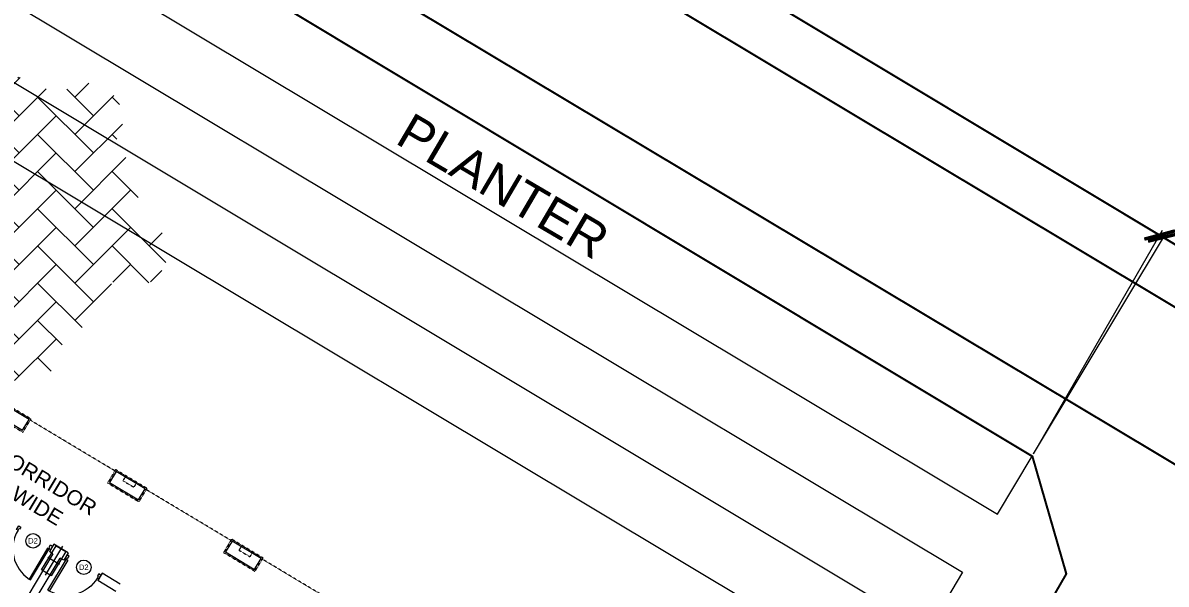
# Model space of a CAD drawing. Header units: inches. Extents: x -110725 to 51121, y 8404 to 44825.
# Drawn here: x -94 to 1123, y 24473 to 25070 of the extents above; entities that cross this region are included whole.
import ezdxf
from ezdxf.enums import TextEntityAlignment as Align

# ---------------------------------------------------------------- set-up
doc = ezdxf.new("R2010")
doc.units = ezdxf.units.IN
doc.header["$LTSCALE"] = 0.1
doc.header["$MEASUREMENT"] = 0
doc.linetypes.add('CENTER', pattern=[2, 1.25, -0.25, 0.25, -0.25])
doc.linetypes.add('DASHED2', pattern=[0.375, 0.25, -0.125])
doc.layers.get('0').update_dxf_attribs({"color": 1, "lineweight": 0})
doc.layers.get('Defpoints').update_dxf_attribs({"lineweight": 0})
for name, color, linetype in [('boundary', 6, 'Continuous'), ('building', 6, 'Continuous'), ('road', 8, 'Continuous')]:
    doc.layers.add(name, color=color, linetype=linetype)
for name, color, linetype, lineweight in [('Col.', 4, 'Continuous', 0), ('dim', 252, 'Continuous', 0), ('DOOR', 32, 'Continuous', 0), ('HATCH', 5, 'Continuous', 5), ('TEXT', 3, 'Continuous', 0), ('WALL', 7, 'Continuous', 0), ('WIN', 160, 'Continuous', 0)]:
    doc.layers.add(name, color=color, linetype=linetype, lineweight=lineweight)
doc.styles.add('ARIAL', font='arial.ttf')
doc.styles.add('as', font='arial.ttf')
doc.styles.add('EHSAN', font='arial.ttf', dxfattribs={"height": 54})
doc.styles.get("Standard").update_dxf_attribs({"font": 'arial.ttf'})
doc.dimstyles.new('DIM1', dxfattribs={"dimtxt": 54, "dimasz": 6, "dimexe": 6, "dimexo": 3, "dimgap": 1, "dimtad": 0, "dimzin": 0, "dimdsep": 46, "dimlunit": 4, "dimtxsty": 'EHSAN', "dimblk": 'ARCHTICK', "dimcen": 3, "dimdle": 6, "dimclrd": 4, "dimclre": 4, "dimclrt": 6, "dimadec": 0, "dimazin": 0, "dimtfac": 1, "dimtofl": 0, "dimtmove": 1, "dimatfit": 3, "dimldrblk": 'ARCHTICK', "dimfxl": 4, "dimtolj": 1, "dimtzin": 3, "dimlwd": -1, "dimlwe": -1, "dimarcsym": 0})

# ---------------------------------------------------------------- blocks, each defined once
blk = doc.blocks.new('_ArchTick')
at = {"color": 0, "linetype": 'ByBlock', "const_width": 0.15}
blk.add_lwpolyline([(-0.5, -0.5), (0.5, 0.5)], dxfattribs=at)
blk = doc.blocks.new('*D1986')
at = {"layer": 'Defpoints', "color": 0, "transparency": 16777216}
for p in [(1116, 24844.2), (980.2, 24608.8, 1175.7), (4069.3, 22827, 1175.7)]:
    blk.add_point(p, dxfattribs=at)
at = {"layer": 'dim', "color": 4, "transparency": 16777216}
for p, q in [((1095.2, 24856.2), (2560.8, 24010.9)), ((981.7, 24611.4), (1119, 24849.4)), ((4225.9, 23050.4), (2760.3, 23895.8)), ((4070.8, 22829.6), (4208.1, 23067.6))]:
    blk.add_line(p, q, dxfattribs=at)
at = {"layer": 'dim', "color": 4, "transparency": 16777216, "xscale": 24, "yscale": 24, "zscale": 24}
for p, rotation in [((1116, 24844.2), 150.0229745556265), ((4205.1, 23062.4), 330.0229745556264)]:
    blk.add_blockref('_ArchTick', p, dxfattribs=dict(at, rotation=rotation))
at = {"layer": 'dim', "color": 6, "transparency": 16777216, "insert": (2660.6, 23953.3), "char_height": 54, "attachment_point": 5, "rotation": 330.023, "style": 'EHSAN'}
blk.add_mtext('\\A1;297\'-2"', dxfattribs=at)
blk = doc.blocks.new('*D1987')
at = {"layer": 'Defpoints', "color": 0, "transparency": 16777216}
for p in [(-1848.1, 26623.7), (-1987.9, 26390.9, 1175.7), (980.2, 24608.8, 1175.7)]:
    blk.add_point(p, dxfattribs=at)
at = {"layer": 'dim', "color": 4, "transparency": 16777216}
for p, q in [((-1868.7, 26636.1), (-462.8, 25792)), ((-1986.4, 26393.4), (-1845, 26628.8)), ((1140.6, 24829.3), (-265.3, 25673.4)), ((981.8, 24611.4), (1123.1, 24846.8))]:
    blk.add_line(p, q, dxfattribs=at)
at = {"layer": 'dim', "color": 4, "transparency": 16777216, "xscale": 24, "yscale": 24, "zscale": 24}
for p, rotation in [((-1848.1, 26623.7), 149.019361839217), ((1120, 24841.6), 329.019361839217)]:
    blk.add_blockref('_ArchTick', p, dxfattribs=dict(at, rotation=rotation))
at = {"layer": 'dim', "color": 6, "transparency": 16777216, "insert": (-364.1, 25732.7), "char_height": 54, "attachment_point": 5, "rotation": 329.0194, "style": 'EHSAN'}
blk.add_mtext('\\A1;288\'-6"', dxfattribs=at)
blk = doc.blocks.new('D-1')
for points in [[(1.5, 34.9), (1.5, 1.9), (3, 1.9), (3, 34.9)], [(2.2, 0.4), (2.2, -1.9), (0, -1.9), (0, 1.9), (1.5, 1.9), (1.5, 0.4)], [(33.7, 0.4), (34.5, 0.4), (34.5, 1.9), (36, 1.9), (36, -1.9), (33.7, -1.9)]]:
    blk.add_lwpolyline(points, close=True)
blk.add_arc((1.5, 1.9), 33, 0, 87.3947)
blk = doc.blocks.new('44')
at = {"layer": 'Col.', "linetype": 'Continuous'}
blk.add_lwpolyline([(-24729.4, 37327.3), (-24729.4, 37339.3), (-24759.4, 37339.3), (-24759.4, 37327.3)], close=True, dxfattribs=at)
at = {"layer": 'dim', "linetype": 'Continuous'}
for p, q in [((-24744.4, 37340.5), (-24744.4, 37326.1)), ((-24762.4, 37333.3), (-24726.4, 37333.3))]:
    blk.add_line(p, q, dxfattribs=at)

msp = doc.modelspace()

# ---------------------------------------------------------------- hatches: boundary and pattern name
at = {"layer": 'HATCH'}
h = msp.add_hatch(dxfattribs=at)
h.set_pattern_fill('AR-HBONE', color=251, scale=7)
h.set_pattern_definition([(45, (36787.216, 3845.55), (3e-15, 39.59798), [84, -28]), (135, (36807.015, 3865.35), (3e-15, 39.59798), [84, -28])])
edge = h.paths.add_edge_path()
edge.add_arc((-16.87278, 24893.59303), 46.23757, 321.43452144, 431.43452134)
edge.add_arc((-26.45365, 24967.2536), 38.47577, 309.17031682, 509.43681154)
edge.add_arc((-100.7185, 24965.70265), 46.23757, 27.17260702, 137.17260692)
edge.add_arc((-170.34308, 24984.09593), 38.01942, 20.0565317, 210.02676781)
edge.add_arc((-200.91206, 24918.89292), 46.23757, 92.91069259, 202.91069249)
edge.add_arc((-216.46832, 24863.38164), 46.23757, 125.77973538, 235.77973528)
edge.add_arc((-199.40711, 24808.31428), 46.23757, 158.64877817, 268.64877807)
edge.add_arc((-155.19097, 24771.32195), 46.23757, 191.51782095, 301.51782086)
edge.add_arc((-91.83807, 24727.11501), 39.47334, 173.02945644, 385.74427095)
edge.add_arc((-46.08292, 24789.35897), 46.23757, 257.25590653, 367.25590643)
edge.add_arc((21.45654, 24826.64188), 38.18832, 235.42339105, 453.26703682)

# ---------------------------------------------------------------- linework, layer by layer
at = {"color": 9}
for p, q in [((-2042.84768, 26336.08242), (943.20593, 24547.0137, 1.07221)), ((-2131.3347, 26305.16784, -0.01849), (906.2026, 24485.25311, 1.07221)), ((-2168.33802, 26243.40728, -0.01849), (869.19928, 24423.49255, 1.07221)), ((-2205.34134, 26181.64671, -0.01849), (832.19596, 24361.73198, 1.07221)), ((980.22114, 24608.79412, 1.07221), (954.4793, 24624.21713, 1.07221)), ((943.20593, 24547.0137, 1.07221), (980.22114, 24608.79412, 1.07221)), ((906.19071, 24485.23328, 1.07221), (832.19596, 24361.73198, 1.07221))]:
    msp.add_line(p, q, dxfattribs=at)
at = {"layer": 'boundary', "linetype": 'CENTER'}
for points, elevation in [([(-2296.1917, 26306.46684), (-1987.91212, 26390.86365), (980.22114, 24608.79412)], -26.09038), ([(980.22114, 24608.79412), (1016.4168, 24483.42297), (980.1166, 24420.82334), (1005.16474, 24406.08374)], -21.56329)]:
    msp.add_lwpolyline(points, dxfattribs=dict(at, elevation=elevation))
at = {"layer": 'building', "linetype": 'Continuous', "elevation": 1.07221}
msp.add_lwpolyline([(-5750.4399, 20787.09078), (-3585.63687, 24214.83069), (-3398.37467, 24266.09692), (-3277.29509, 24450.76329), (-3314.05013, 24650.22286), (-2296.1917, 26306.46684), (-1987.91212, 26390.86365), (980.22114, 24608.79412), (1016.4168, 24483.42297), (980.1166, 24420.82334), (1294.61423, 24234.54273), (1524.90631, 24283.46768), (4069.27015, 22826.982)], dxfattribs=at)
at = {"layer": 'road', "linetype": 'Continuous'}
for points, elevation in [([(9047.2707, 20083.63124), (8821.63366, 20218.94372), (-2747.1018, 27162.757)], 4.40796), ([(-2778.14453, 27109.72141), (8993.77831, 20058.33929)], 1.42961), ([(-2210.4013, 26513.70008), (-2128.10231, 26528.62687), (-1973.06227, 26477.02846), (-1771.00569, 26336.76517), (7378.72232, 20864.22481), (7990.44622, 20463.11896)], 3.21662)]:
    msp.add_lwpolyline(points, dxfattribs=dict(at, elevation=elevation))
at = {"layer": 'TEXT'}
for centre in [(-83.40382, 24518.66416, 27.16259), (-29.36007, 24490.58221, 27.16259)]:
    msp.add_circle(centre, 7.69524, dxfattribs=at)
at = {"layer": 'WALL'}
for p, q in [((-61.39369, 24515.02735), (-66.01818, 24507.30633)), ((-45.95166, 24505.77838), (-61.39369, 24515.02735)), ((-62.15767, 24504.99408), (-191.64325, 24288.80555)), ((-183.92223, 24284.18106), (-54.57553, 24500.13772)), ((-62.15767, 24504.99408), (-66.01818, 24507.30633)), ((-50.57614, 24498.05736), (-54.43665, 24500.3696)), ((-45.95166, 24505.77838), (-50.57614, 24498.05736)), ((-9.92023, 24484.19744), (-14.54472, 24476.47643)), ((4.75783, 24464.91521), (-14.54472, 24476.47643)), ((9.38232, 24472.63623), (-9.92023, 24484.19744))]:
    msp.add_line(p, q, dxfattribs=at)
at = {"layer": 'WALL', "elevation": 27.16259}
for points in [[(-118.54403, 24666.40515), (-125.48076, 24654.82362), (-94.59669, 24636.32568), (-87.65996, 24647.90721)], [(4.99227, 24592.41338), (-1.94445, 24580.83185), (28.93962, 24562.33391), (35.87635, 24573.91544)], [(128.52858, 24518.42162), (121.59185, 24506.84009), (152.47593, 24488.34215), (159.41266, 24499.92368)]]:
    msp.add_lwpolyline(points, close=True, dxfattribs=at)
at = {"layer": 'WIN', "linetype": 'DASHED2'}
for p, q in [((14.64355, 24586.63278), (12.3313, 24582.77227)), ((12.3313, 24582.77227), (23.91283, 24575.83554)), ((26.22508, 24579.69605), (23.91283, 24575.83554)), ((138.17985, 24512.64101), (135.86761, 24508.78051)), ((135.86761, 24508.78051), (147.44914, 24501.84378)), ((149.76138, 24505.70429), (147.44914, 24501.84378))]:
    msp.add_line(p, q, dxfattribs=at)
at = {"layer": 'WIN', "linetype": 'DASHED2', "elevation": 27.16259}
for points in [[(-119.06012, 24668.46273), (-127.53835, 24654.30753), (-94.0806, 24634.26809), (-85.60237, 24648.42329)], [(4.47618, 24594.47097), (-4.00204, 24580.31577), (29.45571, 24560.27633), (37.93393, 24574.43153)], [(128.01249, 24520.47921), (119.53427, 24506.324), (152.99202, 24486.28457), (161.47024, 24500.43977)]]:
    msp.add_lwpolyline(points, close=True, dxfattribs=at)
for points in [[(3.70544, 24593.18413), (-86.37312, 24647.13646)], [(127.24174, 24519.19237), (37.16319, 24573.1447)], [(250.77805, 24445.20061), (160.69949, 24499.15293)]]:
    msp.add_lwpolyline(points, dxfattribs=at)

# ---------------------------------------------------------------- block references
at = {"layer": 'Col.', "linetype": 'Continuous', "xscale": -1, "rotation": 58.99999999994495}
msp.add_blockref('44', (19195.21627, -15940.6547, 27.16259), dxfattribs=at)
at = {"layer": 'DOOR'}
for p, xscale, yscale, zscale, rotation in [((-63.70594, 24511.16684, 27.16259), 1.166666666666689, 1.166666666666689, 1.166666666666689, 149.0806050618162), ((-48.2639, 24501.91787, 27.16259), -1.166666666666689, 1.166666666661229, 1.166666666661804, 149.0806050618203)]:
    msp.add_blockref('D-1', p, dxfattribs=dict(at, xscale=xscale, yscale=yscale, zscale=zscale, rotation=rotation))

# ---------------------------------------------------------------- texts
at = {"layer": 'TEXT', "color": 7, "linetype": 'Continuous', "lineweight": 25}
msp.add_text('PLANTER', height=38.438374, rotation=329.56730362, dxfattribs=at).set_placement((300.80098, 24942.52656))
at = {"layer": 'TEXT', "style": 'as'}
for s, p in [('CORRIDOR', (-126.21388, 24607.44782)), ("8' WIDE", (-127.59779, 24575.85172))]:
    msp.add_text(s, height=16, rotation=329.08060506, dxfattribs=at).set_placement(p)
at = {"layer": 'TEXT', "style": 'ARIAL'}
for p in [(-83.42885, 24518.71313), (-29.3851, 24490.63118)]:
    msp.add_text('D2', height=5.76, dxfattribs=at).set_placement(p, align=Align.MIDDLE_CENTER)

# ---------------------------------------------------------------- dimensions: what is measured, and where the dimension line sits
at = {"layer": 'dim'}
for base, p1, p2, angle, picture, middle in [((-1848.11879, 26623.69701, -1174.66297), (980.22114, 24608.79412, 1.07221), (-1987.91212, 26390.86365, 1.07221), 149.01936184, '*D1987', (-364.05216, 25732.66224, -1174.66297)), ((1116.0318, 24844.24306, -1174.66297), (4069.27015, 22826.982, 1.07221), (980.22114, 24608.79412, 1.07221), 150.02297456, '*D1986', (2660.5563, 23953.33699, -1174.66297))]:
    dim = msp.add_linear_dim(base=base, p1=p1, p2=p2, angle=angle, dimstyle='DIM1', override={"dimtxt": 36, "dimasz": 24, "dimdle": 24}, dxfattribs=at)
    dim.commit()
    dim.dimension.update_dxf_attribs({"geometry": picture, "text_midpoint": middle, "dimtype": 161})

doc.saveas('drawing.dxf')
